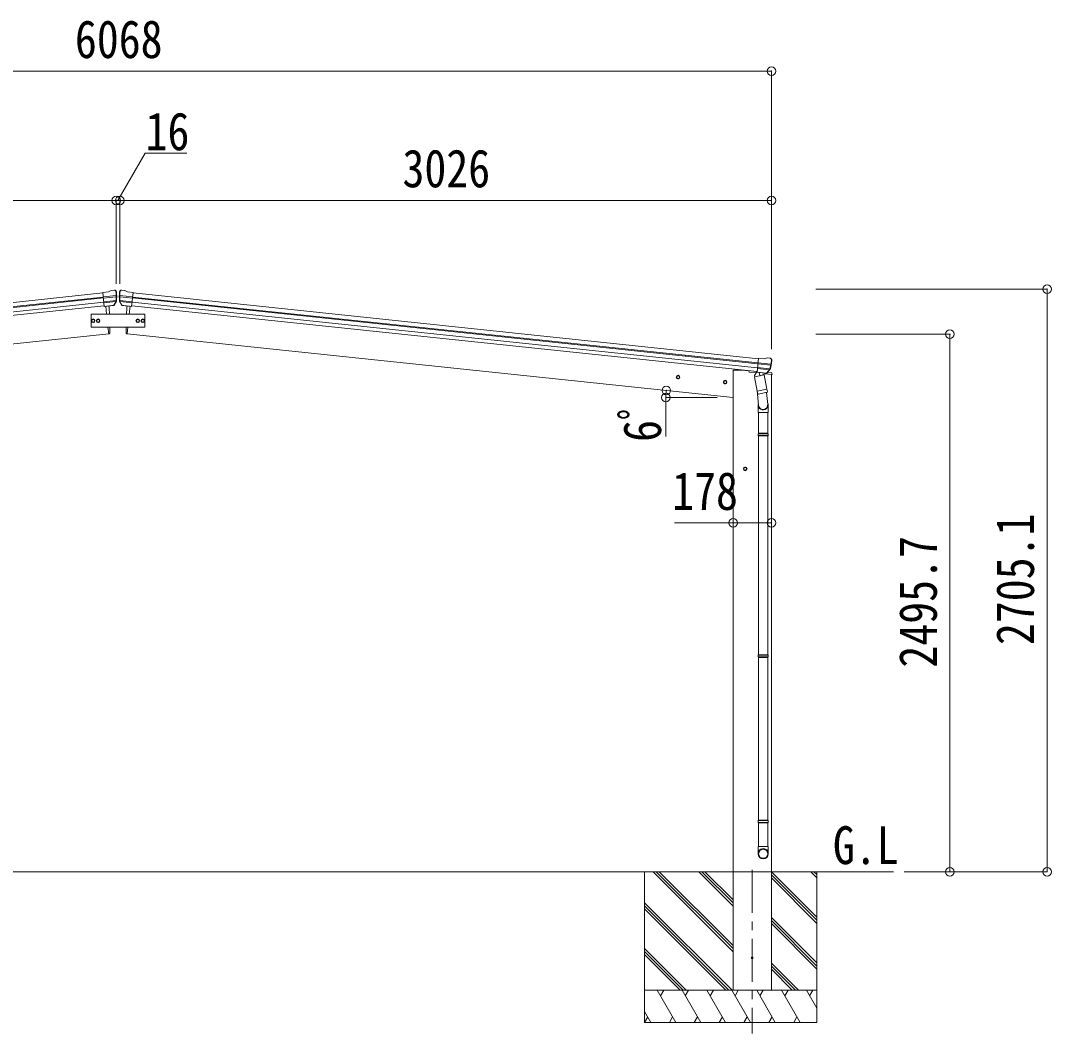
# Model space of a CAD drawing. Units: millimetres at full size, sheet at 1:40; some dimension numbers follow another scale. Extents: x -11243 to 11243, y -7760 to 7760.
# Drawn here: x -4658 to 128, y -5133 to -431 of the extents above; entities that cross this region are included whole.
import ezdxf
from ezdxf.enums import TextEntityAlignment as Align

# ---------------------------------------------------------------- set-up
doc = ezdxf.new("R2010")
doc.units = ezdxf.units.MM
doc.header["$LTSCALE"] = 40
doc.header["$PDMODE"] = 32
doc.header["$PDSIZE"] = 40
doc.linetypes.add('CHAIN1', pattern=[8, 5, -1, 1, -1])
for name, color, linetype, lineweight in [('0-0_0', 7, 'Continuous', 9), ('0-1_本体', 5, 'CHAIN1', 9), ('0-3_ELV2', 4, 'Continuous', 9), ('0-6_OTH_LINE', 6, 'Continuous', 9), ('0-9_OUTLINE', 7, 'Continuous', 9)]:
    doc.layers.add(name, color=color, linetype=linetype, lineweight=lineweight)
doc.layers.add('0-7_SHAPE', color=7, linetype='Continuous')
doc.styles.add('ＭＳ ゴシック', font='')
doc.styles.get('ＭＳ ゴシック').set_extended_font_data('MS Gothic')

msp = doc.modelspace()

# ---------------------------------------------------------------- linework, layer by layer
at = {"layer": '0-0_0'}
for p, q in [((-7062.4, -4383.12), (-605.94, -4383.12)), ((-1761.2, -4383.12), (-1761.2, -5083.12)), ((-1350.2, -4754.13), (-1721.21, -4383.12)), ((-1350.2, -4739.99), (-1707.07, -4383.12)), ((-1350.2, -4725.84), (-1692.93, -4383.12)), ((-1350.2, -4542), (-1509.08, -4383.12)), ((-1350.2, -4527.86), (-1494.94, -4383.12)), ((-1350.2, -4513.71), (-1480.8, -4383.12)), ((-961.2, -4594.34), (-1172.2, -4383.35)), ((-961.2, -4608.49), (-1172.2, -4397.49)), ((-961.2, -4410.5), (-988.58, -4383.12)), ((-961.2, -4396.36), (-974.44, -4383.12)), ((-961.2, -4383.12), (-961.2, -5083.12)), ((-961.2, -4622.63), (-1172.2, -4411.63)), ((-1355.06, -4933.12), (-1761.2, -4526.98)), ((-1369.2, -4933.12), (-1761.2, -4541.12)), ((-1383.34, -4933.12), (-1761.2, -4555.26)), ((-961.2, -4806.48), (-1172.2, -4595.48)), ((-961.2, -4820.62), (-1172.2, -4609.62)), ((-961.2, -4834.76), (-1172.2, -4623.76)), ((-1567.19, -4933.12), (-1761.2, -4739.11)), ((-1581.33, -4933.12), (-1761.2, -4753.25)), ((-1595.48, -4933.12), (-1761.2, -4767.39)), ((-1046.69, -4933.12), (-1172.2, -4807.61)), ((-1060.83, -4933.12), (-1172.2, -4821.75)), ((-1074.98, -4933.12), (-1172.2, -4835.89)), ((-1761.2, -4933.12), (-961.2, -4933.12)), ((-1615.82, -5083.12), (-1702.42, -4933.12)), ((-1687.42, -4959.1), (-1672.42, -4933.12)), ((-1500.35, -5083.12), (-1586.95, -4933.12)), ((-1556.95, -4933.12), (-1571.95, -4959.1)), ((-1384.88, -5083.12), (-1471.48, -4933.12)), ((-1456.48, -4959.1), (-1441.48, -4933.12)), ((-1269.41, -5083.12), (-1356.01, -4933.12)), ((-1341.01, -4959.1), (-1326.01, -4933.12)), ((-1153.94, -5083.12), (-1240.54, -4933.12)), ((-1225.54, -4959.1), (-1210.54, -4933.12)), ((-1038.47, -5083.12), (-1125.07, -4933.12)), ((-1110.07, -4959.1), (-1095.07, -4933.12)), ((-961.2, -5016.95), (-1009.6, -4933.12)), ((-994.6, -4959.1), (-979.6, -4933.12)), ((-1731.29, -5083.12), (-1761.2, -5031.31)), ((-1746.29, -5057.14), (-1761.2, -5082.97)), ((-1630.82, -5057.14), (-1645.82, -5083.12)), ((-1515.35, -5057.14), (-1530.35, -5083.12)), ((-1399.88, -5057.14), (-1414.88, -5083.12)), ((-1284.41, -5057.14), (-1299.41, -5083.12)), ((-1168.94, -5057.14), (-1183.94, -5083.12)), ((-1053.47, -5057.14), (-1068.46, -5083.12)), ((-961.2, -5083.12), (-1761.2, -5083.12))]:
    msp.add_line(p, q, dxfattribs=at)
at = {"layer": '0-1_本体'}
msp.add_line((-1261.2, -4374.13), (-1261.2, -5133.34), dxfattribs=at)
at = {"layer": '0-3_ELV2'}
for p, q in [((-7180.49, -2001.11), (-4276.33, -1695.87)), ((-7178.51, -2020.01), (-4274.35, -1714.77)), ((-7178.08, -2024.19), (-4273.91, -1718.95)), ((-4250.02, -1691.1), (-4276.54, -1693.88)), ((-4269.76, -1758.44), (-4276.54, -1693.88)), ((-4274.38, -1714.41), (-4214.65, -1708.13)), ((-4214.17, -1714), (-4273.77, -1720.27)), ((-4250.02, -1691.1), (-4238.42, -1684.13)), ((-4237.19, -1683.71), (-4223.7, -1682.3)), ((-4220.04, -1683.38), (-4220.04, -1683.38)), ((-4220.04, -1683.38), (-4214.86, -1687.58)), ((-4213.47, -1691.28), (-4213.78, -1689.43)), ((-4199.13, -1691.28), (-4198.82, -1689.43)), ((-4198.44, -1714), (-4138.83, -1720.27)), ((-4138.22, -1714.41), (-4197.96, -1708.13)), ((-4192.56, -1683.38), (-4197.74, -1687.58)), ((-4192.56, -1683.38), (-4192.56, -1683.38)), ((-4175.41, -1683.71), (-4188.9, -1682.3)), ((-4162.58, -1691.1), (-4174.18, -1684.13)), ((-4162.58, -1691.1), (-4136.06, -1693.88)), ((-4142.84, -1758.44), (-4136.06, -1693.88)), ((-1234.52, -2024.19), (-4138.69, -1718.95)), ((-1234.09, -2020.01), (-4138.25, -1714.77)), ((-1232.11, -2001.11), (-4136.27, -1695.87)), ((-7175.98, -2044.05), (-4271.82, -1738.81)), ((-4270.06, -1755.54), (-7174.22, -2060.78)), ((-4215, -1730.76), (-4272.04, -1736.75)), ((-4216.39, -1735.42), (-4271.57, -1741.22)), ((-4226.4, -1753.65), (-4269.78, -1758.21)), ((-4269.76, -1758.44), (-4259.81, -1757.39)), ((-4262.87, -1757.71), (-4258.97, -1794.86)), ((-4259.81, -1757.39), (-4259.54, -1757.45)), ((-4259.54, -1757.45), (-4234.21, -1754.79)), ((-4234.21, -1754.79), (-4233.95, -1754.67)), ((-4233.95, -1754.67), (-4226.26, -1753.86)), ((-4224.95, -1752), (-4215.5, -1733.7)), ((-4223.9, -1752.42), (-4213.78, -1734.17)), ((-4188.7, -1752.42), (-4198.82, -1734.17)), ((-4197.6, -1730.76), (-4140.57, -1736.75)), ((-4187.65, -1752), (-4197.1, -1733.7)), ((-4196.21, -1735.42), (-4141.03, -1741.22)), ((-4178.65, -1754.67), (-4186.34, -1753.86)), ((-4186.2, -1753.65), (-4142.82, -1758.21)), ((-4178.39, -1754.79), (-4178.65, -1754.67)), ((-4153.06, -1757.45), (-4178.39, -1754.79)), ((-4149.73, -1757.71), (-4153.63, -1794.86)), ((-4152.79, -1757.39), (-4153.06, -1757.45)), ((-4142.84, -1758.44), (-4152.79, -1757.39)), ((-4142.54, -1755.54), (-1238.38, -2060.78)), ((-1236.62, -2044.05), (-4140.78, -1738.81)), ((-4252.66, -1854.86), (-4249.49, -1885.1)), ((-4159.94, -1854.86), (-4163.12, -1885.1)), ((-4249.49, -1885.1), (-7062.4, -2180.75)), ((-4249.49, -1885.1), (-4247.43, -1884.81)), ((-4163.12, -1885.1), (-4165.17, -1884.81)), ((-4163.12, -1885.1), (-1350.2, -2180.75)), ((-1238.68, -2063.68), (-1231.9, -1999.12)), ((-1205.38, -2001.91), (-1231.9, -1999.12)), ((-1177.81, -1998.78), (-1177.81, -1998.77)), ((-1174.45, -2000.6), (-1174.45, -2000.6)), ((-1174.45, -2000.6), (-1170.95, -2004.92)), ((-1170.95, -2004.92), (-1170.25, -2005.78)), ((-1169.66, -2009.69), (-1169.58, -2007.81)), ((-1350.2, -4933.12), (-1350.2, -2054.12)), ((-1350.2, -2054.12), (-1307.7, -2054.12)), ((-1307.7, -2054.12), (-1276.85, -2057.36)), ((-1276.93, -2056.73), (-1276.5, -2059.96)), ((-1181.7, -2052.26), (-1236.87, -2046.46)), ((-1179.37, -2047.99), (-1236.41, -2041.99)), ((-1175.07, -2031.77), (-1234.67, -2025.51)), ((-1234.06, -2019.65), (-1174.32, -2025.93)), ((-1193.52, -2066.69), (-1180.47, -2050.76)), ((-1192.58, -2067.33), (-1178.88, -2051.57)), ((-1612.57, -2089.58), (-1611.78, -2082.12)), ((-1606.5, -2093.99), (-1612.57, -2089.58)), ((-1611.78, -2082.12), (-1604.93, -2079.06)), ((-1604.93, -2079.06), (-1598.85, -2083.48)), ((-1393.77, -2112.58), (-1392.99, -2105.11)), ((-1392.99, -2105.11), (-1386.13, -2102.06)), ((-1386.13, -2102.06), (-1380.06, -2106.47)), ((-1242.8, -2067.36), (-1272.07, -2064.28)), ((-1238.68, -2063.68), (-1228.74, -2064.72)), ((-1195.28, -2068.01), (-1238.66, -2063.45)), ((-1235.14, -2064.14), (-1236.7, -2063.98)), ((-1197.6, -2068.09), (-1235.14, -2064.14)), ((-1228.74, -2064.72), (-1228.49, -2064.84)), ((-1228.49, -2064.84), (-1203.15, -2067.5)), ((-1203.15, -2067.5), (-1202.88, -2067.44)), ((-1202.88, -2067.44), (-1195.19, -2068.25)), ((-1169.05, -2075.11), (-1202.78, -2071.56)), ((-1196.03, -2068.25), (-1197.6, -2068.09)), ((-1189.46, -2063.91), (-1172.61, -2065.68)), ((-1172.2, -4933.12), (-1172.2, -2074.78)), ((-1169.95, -2068.28), (-1169.05, -2075.11)), ((-1387.7, -2116.99), (-1393.77, -2112.58)), ((-1300.2, -2508.92), (-1293.7, -2505.16)), ((-1293.7, -2505.16), (-1287.2, -2508.92)), ((-1287.2, -2516.42), (-1293.7, -2520.17)), ((-1287.2, -2508.92), (-1287.2, -2516.42))]:
    msp.add_line(p, q, dxfattribs=at)
for points in [[(-4081.51, -1854.86), (-4081.51, -1794.86), (-4331.51, -1794.86), (-4331.51, -1854.86)], [(-4329.52, -1824.87), (-4325.76, -1818.37), (-4318.26, -1818.37), (-4314.5, -1824.87), (-4318.26, -1831.37), (-4325.76, -1831.37)], [(-4306.02, -1824.87), (-4302.26, -1818.37), (-4294.76, -1818.37), (-4291, -1824.87), (-4294.76, -1831.37), (-4302.26, -1831.37)], [(-4107, -1824.86), (-4110.76, -1818.36), (-4118.26, -1818.36), (-4122.02, -1824.86), (-4118.26, -1831.36), (-4110.76, -1831.36)], [(-4083.5, -1824.86), (-4087.26, -1818.36), (-4094.76, -1818.36), (-4098.52, -1824.86), (-4094.76, -1831.36), (-4087.26, -1831.36)]]:
    msp.add_lwpolyline(points, close=True, dxfattribs=at)
for points in [[(-1205.38, -2001.91), (-1192.58, -1997.5), (-1192.58, -1997.5)], [(-1191.29, -1997.36), (-1191.29, -1997.36), (-1177.81, -1998.77)], [(-1598.85, -2083.48), (-1599.64, -2090.94), (-1606.5, -2093.99)], [(-1380.06, -2106.47), (-1380.84, -2113.94), (-1387.7, -2116.99)], [(-1293.7, -2520.17), (-1300.2, -2516.42), (-1300.2, -2508.92)]]:
    msp.add_lwpolyline(points, dxfattribs=at)
for centre, radius in [((-4322.01, -1824.87), 8.5), ((-4322.01, -1824.87), 7.7), ((-4322.01, -1824.87), 6.5), ((-4298.51, -1824.87), 8.5), ((-4298.51, -1824.87), 7.7), ((-4298.51, -1824.87), 6.5), ((-4114.51, -1824.86), 8.5), ((-4114.51, -1824.86), 7.7), ((-4114.51, -1824.86), 6.5), ((-4091.01, -1824.86), 8.5), ((-4091.01, -1824.86), 7.7), ((-4091.01, -1824.86), 6.5), ((-1605.71, -2086.53), 8.5), ((-1605.71, -2086.53), 7.7), ((-1605.71, -2086.53), 6.5), ((-1386.92, -2109.52), 8.5), ((-1386.92, -2109.52), 7.7), ((-1386.92, -2109.52), 6.5), ((-1293.7, -2512.67), 8.5), ((-1293.7, -2512.67), 7.7), ((-1293.7, -2512.67), 6.5), ((-1261.2, -4783.12), 4.5)]:
    msp.add_circle(centre, radius, dxfattribs=at)
for centre, radius, start, end in [((-4236.88, -1686.7), 3, 96.02369, 120.97631), ((-4223.18, -1687.27), 5, 51.04426, 95.95574), ((-4407.02, -1712.93), 192.44, 1.4271, 6.57578), ((-4414.36, -1712.39), 200.2, 354.20009, 359.53883), ((-4169.37, -1706.02), 45.32, 182.67122, 185.64518), ((-4213.98, -1715.34), 1.35, 95.1605, 97.91927), ((-4211.37, -1713.78), 2.74, 179.02151, 184.43412), ((-4414.36, -1712.39), 202, 354.13916, 6), ((-3998.24, -1712.39), 202, 174, 185.86084), ((-4201.23, -1713.78), 2.74, 355.56588, 0.97849), ((-4198.62, -1715.34), 1.35, 82.08073, 84.8395), ((-3998.24, -1712.39), 200.2, 180.46117, 185.79991), ((-4243.23, -1706.02), 45.32, 354.35482, 357.32878), ((-4005.58, -1712.93), 192.44, 173.42422, 178.5729), ((-4189.42, -1687.27), 5, 84.04426, 128.95574), ((-4175.73, -1686.7), 3, 59.02369, 83.97631), ((-5144.09, -1844.89), 900, 3.18671, 5.64987), ((-4226.52, -1750.97), 2.99, 285.2717, 331.00739), ((-4218.17, -1732.32), 3, 332.69111, 354.20009), ((-4216.4, -1732.71), 3, 331, 354.13916), ((-4196.2, -1732.71), 3, 185.86084, 209), ((-4194.43, -1732.32), 3, 185.79991, 207.30889), ((-4186.08, -1750.97), 2.99, 208.99261, 254.7283), ((-3268.51, -1844.89), 900, 174.35013, 176.81329), ((-5144.09, -1844.89), 900, 357.63919, 359.36533), ((-3268.51, -1844.89), 900, 180.63467, 182.36081), ((-4247.85, -1881.84), 3, 278, 357.63919), ((-4164.75, -1881.84), 3, 182.36081, 262), ((-1191.61, -2000.34), 3, 84.02369, 108.97631), ((-1370.56, -1988.57), 202, 342.13916, 354), ((-1178.33, -2003.75), 5, 39.04426, 83.95574), ((-1363.49, -1990.62), 192.44, 349.4271, 354.57578), ((-1182.79, -2048.86), 3, 320.69111, 342.20009), ((-1370.56, -1988.57), 200.2, 342.20009, 347.53883), ((-1181.15, -2049.61), 3, 319, 342.13916), ((-1175.17, -2033.12), 1.35, 83.1605, 85.91927), ((-1172.29, -2032.14), 2.74, 167.02151, 172.43412), ((-1129.6, -2033.28), 45.32, 170.67122, 173.64518), ((-1271.55, -2059.31), 5, 187.5, 264), ((-1236.65, -2063.48), 0.5, 228.73754, 264), ((-1195.98, -2067.75), 0.5, 264, 299.26246), ((-1194.84, -2065.37), 2.99, 273.2717, 319.00739), ((-1172.93, -2068.67), 3, 7.5, 84)]:
    msp.add_arc(centre, radius, start, end, dxfattribs=at)
for centre, major_axis, ratio, start_param, end_param in [((-4215.73, -1690.88), (-0.87, 5.91), 0.020485, 0.671432, 1.5691306), ((-4221.12, -1686.36), (5.88, -1.31), 0.24881, 0.460585, 0.4641038), ((-4216.74, -1689.91), (-2.34, 1.9), 0.995767, 3.9859716, 4.712389), ((-4412.06, -1734.34), (-20.92, 199.05), 0.994373, 4.7113789, 4.7277536), ((-4195.86, -1689.91), (2.34, 1.9), 0.995767, 1.5707963, 2.2972137), ((-4000.55, -1734.34), (20.92, 199.05), 0.994373, 1.5554317, 1.5718064), ((-4191.48, -1686.36), (-5.88, -1.31), 0.24881, 5.8190815, 5.8226003), ((-4196.87, -1690.88), (0.87, 5.91), 0.020485, 4.7140547, 5.6117533), ((-4226.72, -1750.67), (-0.11, 3), 0.642905, 3.2459383, 4.203928), ((-4226.58, -1750.88), (1.66, -2.51), 0.997631, 5.8041905, 5.8929484), ((-4226.65, -1750.77), (3.53, -2.11), 0.650902, 5.2561448, 5.3289554), ((-4224.28, -1750.42), (1.08, 3.13), 0.040856, 2.1135035, 2.1416249), ((-4188.32, -1750.42), (-1.08, 3.13), 0.040856, 4.1415604, 4.1696818), ((-4185.88, -1750.67), (0.11, 3), 0.642905, 2.0792573, 3.037247), ((-4185.95, -1750.77), (-3.53, -2.11), 0.650902, 0.9542299, 1.0270405), ((-4186.02, -1750.88), (-1.66, -2.51), 0.997631, 0.3902369, 0.4789948), ((-1372.86, -2010.52), (20.92, 199.05), 0.994373, 1.5554317, 1.5718064), ((-1171.79, -2008.83), (0.38, 5.97), 0.020485, 0.671432, 1.5691306), ((-1176.13, -2003.29), (5.48, -2.51), 0.24881, 0.460585, 0.4641038), ((-1172.58, -2007.67), (-1.9, 2.34), 0.995767, 3.9859716, 4.712389), ((-1372.86, -2010.52), (20.92, 199.05), 0.994373, 4.7113789, 4.7277536), ((-1194.97, -2065.03), (0.51, 2.96), 0.642905, 3.2459383, 4.203928), ((-1194.88, -2065.26), (1.1, -2.8), 0.997631, 5.8041905, 5.8929484), ((-1194.93, -2065.14), (3.02, -2.79), 0.650902, 5.2561448, 5.3289554), ((-1192.54, -2065.29), (1.71, 2.84), 0.040856, 2.1135035, 2.1416249)]:
    msp.add_ellipse(centre, major_axis=major_axis, ratio=ratio, start_param=start_param, end_param=end_param, dxfattribs=at)
at = {"layer": '0-6_OTH_LINE'}
for p, q in [((-1172.2, -666.06), (-7240.4, -666.06)), ((-1172.2, -666.06), (-1172.2, -1957.14)), ((-7240.4, -1266.06), (-4214.3, -1266.06)), ((-4214.3, -1266.06), (-4214.3, -1653.24)), ((-4214.3, -1266.06), (-4198.22, -1266.06)), ((-1172.2, -1266.06), (-4198.3, -1266.06)), ((-4198.3, -1266.06), (-4198.3, -1653.24)), ((107.92, -1678.02), (-966.31, -1678.02)), ((107.92, -1678.02), (107.92, -4383.12)), ((-343.08, -1887.42), (-966.31, -1887.42)), ((-343.08, -1887.42), (-343.08, -4383.12)), ((-1350.2, -2762.67), (-1172.2, -2762.67)), ((-343.08, -4383.12), (-555.94, -4383.12)), ((107.92, -4383.12), (-555.94, -4383.12))]:
    msp.add_line(p, q, dxfattribs=at)
at = {"layer": '0-6_OTH_LINE', "lineweight": 18}
for p, q in [((-1662.35, -2180.75), (-1662.35, -2362.25)), ((-1662.35, -2180.75), (-1424.57, -2180.75)), ((-1350.2, -2762.67), (-1622.25, -2762.67))]:
    msp.add_line(p, q, dxfattribs=at)
at = {"layer": '0-6_OTH_LINE'}
msp.add_lwpolyline([(-4206.26, -1266.06), (-4079.88, -1047.17), (-3886.72, -1047.17)], dxfattribs=at)
msp.add_arc((-1424.57, -2180.75), 237.79, 172.1267, 180, dxfattribs=at)
for p in [(-1172.2, -666.06), (-4214.3, -1266.06), (-4198.3, -1266.06), (-1172.2, -1266.06), (107.92, -1678.02), (-343.08, -1887.42), (-1660.11, -2148.18), (-1662.35, -2180.75), (-1350.2, -2762.67), (-1172.2, -2762.67), (-343.08, -4383.12), (107.92, -4383.12)]:
    msp.add_point(p, dxfattribs=at)
at = {"layer": '0-9_OUTLINE'}
for p, q in [((-1250.9, -2085.74), (-1206.02, -2076.61)), ((-1237.54, -2151.4), (-1250.9, -2085.74)), ((-1239.45, -2062.28), (-1250.65, -2079.2)), ((-1250.65, -2079.2), (-1249.38, -2085.44)), ((-1238.52, -2062.09), (-1239.45, -2062.28)), ((-1196.03, -2068.25), (-1236.7, -2063.98)), ((-1229, -2065.17), (-1226.08, -2079.52)), ((-1199.86, -2070.41), (-1224.61, -2080.16)), ((-1208.19, -2073.69), (-1207.54, -2076.92)), ((-1206.02, -2076.61), (-1192.66, -2142.27)), ((-1199.39, -2068.55), (-1199.24, -2069.28)), ((-1237.97, -2149.26), (-1231.32, -2217.01)), ((-1237.54, -2151.4), (-1192.66, -2142.27)), ((-1237.53, -2151.4), (-1234.99, -2163.87)), ((-1190.18, -2154.52), (-1192.67, -2142.27)), ((-1191.73, -2156.88), (-1232.69, -2165.21)), ((-1195.07, -2157.56), (-1189.51, -2213.28)), ((-1190.39, -2155.91), (-1190.39, -2155.91)), ((-1233.36, -2215.78), (-1233.36, -2250.44)), ((-1187.36, -2250.44), (-1187.36, -2216.09)), ((-1233.36, -2250.44), (-1187.36, -2250.44)), ((-1231.36, -2250.44), (-1231.36, -2347.18)), ((-1189.36, -2250.44), (-1189.36, -2347.18)), ((-1233.36, -2349.18), (-1232.36, -2347.18)), ((-1233.36, -2349.18), (-1187.36, -2349.18)), ((-1233.36, -2349.18), (-1233.36, -2357.18)), ((-1233.36, -2357.18), (-1187.36, -2357.18)), ((-1233.36, -2357.18), (-1232.36, -2359.18)), ((-1232.36, -2347.18), (-1188.36, -2347.18)), ((-1232.36, -2359.18), (-1188.36, -2359.18)), ((-1231.36, -2359.18), (-1231.36, -3375.87)), ((-1189.36, -2359.18), (-1189.36, -3375.87)), ((-1187.36, -2349.18), (-1188.36, -2347.18)), ((-1233.36, -3377.87), (-1232.36, -3375.87)), ((-1233.36, -3377.87), (-1187.36, -3377.87)), ((-1233.36, -3377.87), (-1233.36, -3385.87)), ((-1233.36, -3385.87), (-1187.36, -3385.87)), ((-1233.36, -3385.87), (-1232.36, -3387.87)), ((-1232.36, -3375.87), (-1188.36, -3375.87)), ((-1232.36, -3387.87), (-1188.36, -3387.87)), ((-1231.36, -3387.87), (-1231.36, -4143.56)), ((-1189.36, -3387.87), (-1189.36, -4143.56)), ((-1187.36, -3377.87), (-1188.36, -3375.87)), ((-1233.36, -4145.56), (-1232.36, -4143.56)), ((-1233.36, -4145.56), (-1187.36, -4145.56)), ((-1233.36, -4145.56), (-1233.36, -4153.56)), ((-1233.36, -4153.56), (-1187.36, -4153.56)), ((-1233.36, -4153.56), (-1232.36, -4155.56)), ((-1232.36, -4143.56), (-1188.36, -4143.56)), ((-1232.36, -4155.56), (-1188.36, -4155.56)), ((-1231.36, -4155.56), (-1231.36, -4265.56)), ((-1189.36, -4155.56), (-1189.36, -4265.56)), ((-1187.36, -4145.56), (-1188.36, -4143.56)), ((-1233.36, -4299.7), (-1233.36, -4265.56)), ((-1233.36, -4265.56), (-1187.36, -4265.56)), ((-1187.36, -4299.7), (-1187.36, -4265.56))]:
    msp.add_line(p, q, dxfattribs=at)
for points in [[(-1187.36, -2349.18), (-1187.36, -2357.18), (-1188.36, -2359.18)], [(-1187.36, -3377.87), (-1187.36, -3385.87), (-1188.36, -3387.87)], [(-1187.36, -4145.56), (-1187.36, -4153.56), (-1188.36, -4155.56)]]:
    msp.add_lwpolyline(points, dxfattribs=at)
for centre, radius, start, end in [((-1236.65, -2063.48), 0.5, 228.73754, 264), ((-1229.58, -2065.33), 0.604, 15.29405, 86.90158), ((-1225.09, -2079.24), 1.03, 195.53431, 297.46103), ((-1200.22, -2069.48), 1, 291.5, 11.5), ((-1198.9, -2068.45), 0.5, 84, 191.5), ((-1195.98, -2067.75), 0.5, 264, 299.26246), ((-1233.09, -2163.25), 2, 198.03157, 281.5), ((-1192.13, -2154.92), 2, 281.5, 330.09038), ((-1192.08, -2154.94), 1.95, 330.02234, 12.45983), ((-1217.36, -2216.09), 30, 0, 2.54858)]:
    msp.add_arc(centre, radius, start, end, dxfattribs=at)
for centre, major_axis, ratio, start_param, end_param in [((-1210.36, -2215.78), (-23, 0), 0.996195, 5.9588909, 9.9444346), ((-1210.36, -2215.78), (-21, 0), 0.996195, 0.0583862, 3.2616355), ((-1210.36, -4297.96), (23, 0), 0.996195, 6.2831853, 9.424778), ((-1210.36, -4299.7), (23, 0), 0.996195, 6.2831853, 9.424778), ((-1210.36, -4299.7), (0, -23.43), 0.981806, 4.712389, 7.8539816)]:
    msp.add_ellipse(centre, major_axis=major_axis, ratio=ratio, start_param=start_param, end_param=end_param, dxfattribs=at)
msp.add_ellipse((-1210.36, -4299.7), major_axis=(-21, 0), ratio=0.996195, dxfattribs=at)

# ---------------------------------------------------------------- texts
at = {"layer": '0-6_OTH_LINE', "color": 7, "style": 'ＭＳ ゴシック', "width": 0.85}
for s, p in [('6068', (-4406.3, -658.06)), ('16', (-4078.21, -1086.08)), ('3026', (-2885.25, -1258.06)), ('178', (-1632.87, -2755.9))]:
    msp.add_text(s, height=176, dxfattribs=at).set_placement(p, align=Align.BOTTOM_LEFT)
for s, p in [('6ﾟ', (-1631.9, -2387.28)), ('2705.1', (99.92, -3330.57)), ('2495.7', (-351.08, -3435.27))]:
    msp.add_text(s, height=176, rotation=90, dxfattribs=at).set_placement(p, align=Align.BOTTOM_LEFT)
at = {"layer": '0-7_SHAPE', "style": 'ＭＳ ゴシック', "width": 0.85}
msp.add_text('G.L', height=176, dxfattribs=at).set_placement((-886.61, -4400.32), align=Align.BOTTOM_LEFT)

doc.saveas('drawing.dxf')
